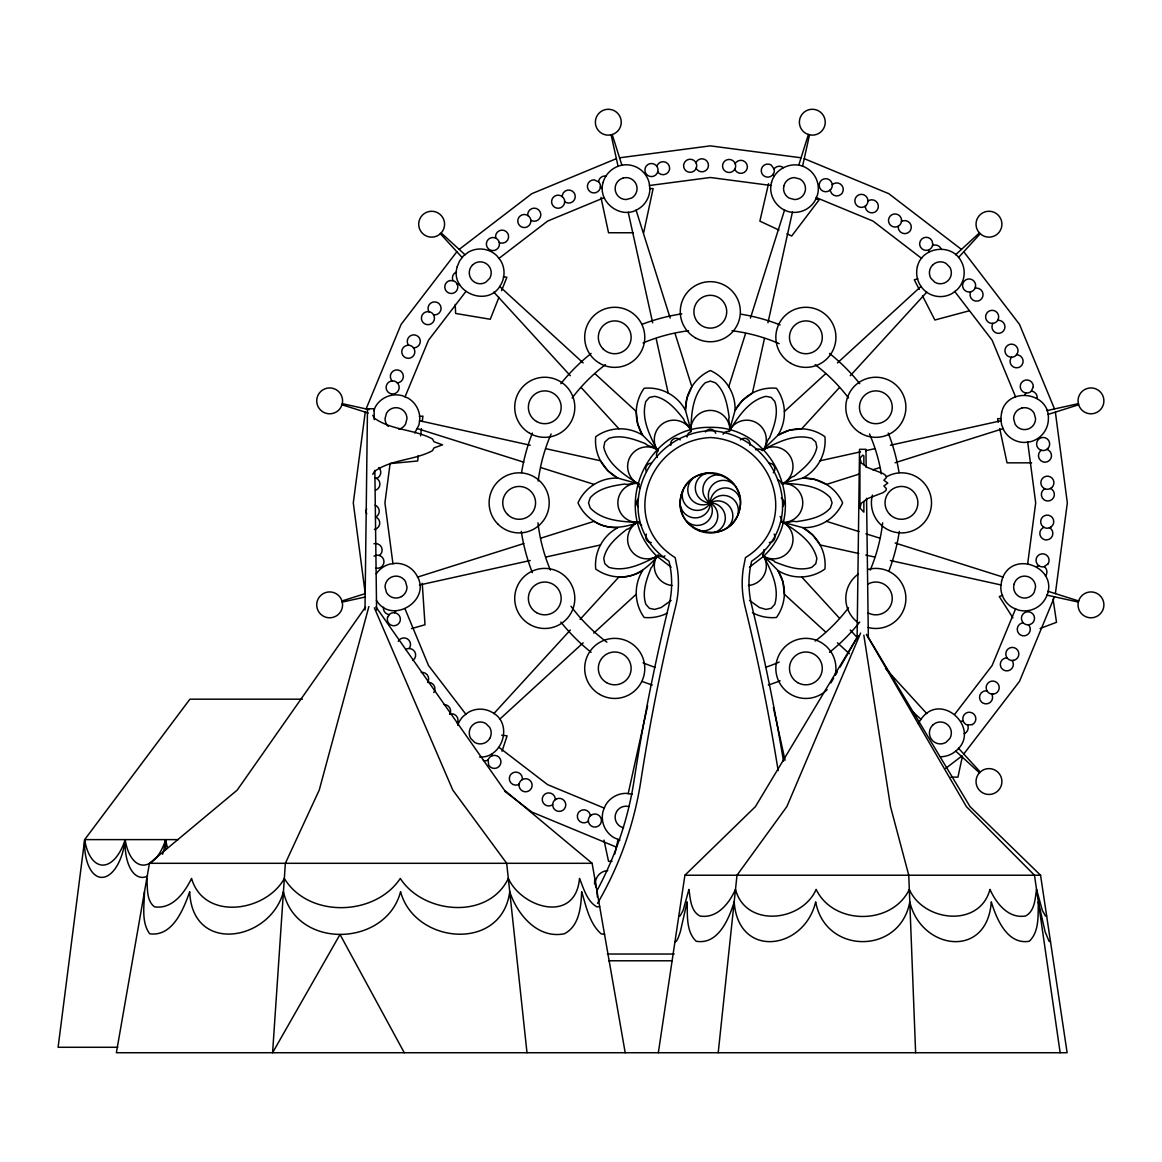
<?xml version="1.0" encoding="UTF-8"?>
<svg xmlns="http://www.w3.org/2000/svg" width="1162" height="1162" viewBox="0 0 1162 1162"><rect width="100%" height="100%" fill="white"/><g stroke="black" fill="none" stroke-linecap="round" stroke-linejoin="round"><path stroke-width="1.5" d="M364.984 610.006L367.482 408.763L374.091 408.763L374.222 419.642M857.106 637.88L859.531 449.302L865.937 449.302L866.169 467.429M685.565 409.053L686.945 398.116L691.855 386.728L675.064 333.538M594.552 883.861L594.77 878.443M690.94 431.727C691.187 414.907 692.305 395.095 705.247 382.763L710.316 381.092L715.371 382.763C725.19 391.318 727.31 405.102 729.184 417.303C727.049 419.903 733.745 432.584 727.935 431.422A5.65 5.65 0 0 0 723.04 434.239M144.495 891.69C144.349 905.503 141.052 921.815 149.651 933.769C172.572 937.066 183.538 909.236 189.696 891.69C192.108 954.917 270.325 941.104 283.441 891.69C296.005 950.037 386.075 947.219 400.585 891.69C414.5 944.198 501.795 952.404 509.74 891.69C517.148 914.523 537.774 939.187 564.325 933.769C579.388 926.099 581.015 906.68 581.668 891.69C586.171 906.273 589.265 923.078 601.03 933.769L604.56 934.466M562.19 196.799L562.35 195.1A6.551 6.551 0 0 1 574.289 193.124L574.987 194.679A6.551 6.551 0 0 1 565.647 202.348L564.63 201.622M522.261 779.644L522.392 778.409A6.551 6.551 0 0 0 511.062 774.153L510.074 775.533A6.551 6.551 0 0 0 517.744 784.887L519.298 784.176M898.357 226.096L898.226 227.331A6.551 6.551 0 0 0 909.556 231.587L910.543 230.192A6.551 6.551 0 0 0 902.874 220.853L901.32 221.55M718.203 1052.728L736.998 875.233L786.848 806.631L860.606 633.058M418.291 455.606L417.666 460.98L389.691 463.623M420.6 435.852L421.443 428.676M422.285 421.501L422.91 416.112L419.322 416.446M302.381 699.19L189.914 699.19L84.666 839.618L58.1 1047.282L117.783 1047.282M365.246 412.118L353.292 502.87L365.246 593.622L341.991 600.972A12.942 12.942 0 0 0 320.901 595.322A12.942 12.942 0 0 0 324.706 616.819A12.942 12.942 0 0 0 342.572 604.298L341.991 600.972M390.112 463.507L384.927 502.87L392.945 563.686M748.473 585.488A19.536 19.536 0 0 0 763.695 556.249C810.916 511.28 775.504 425.786 710.316 427.369C645.128 425.786 609.701 511.28 656.922 556.249A19.536 19.536 0 0 0 672.144 585.488M1027.687 563.686L1035.691 502.87L1027.687 442.054M1055.372 593.622L1067.326 502.87L1055.372 412.118M658.346 1052.728L684.912 875.233L755.416 806.631L858.064 635.817M365.609 606.913L237.208 790.087L149.448 863.308L116.374 1052.728L1067.123 1052.728L1040.556 875.233L970.038 806.631L867.404 635.817M643.661 232.763L653.117 188.578L649.514 188.578M962.485 755.925L957.953 777.131L950.923 777.131M383.504 607.232L383.431 607.595A6.551 6.551 0 0 0 387.745 614.291L389.241 614.611M598.561 181.795L598.88 180.313A6.551 6.551 0 0 1 605.576 175.985L605.954 176.072M491.758 755.954L491.976 753.63M928.859 249.772L928.641 252.11M1037.114 398.508L1037.187 398.13A6.551 6.551 0 0 0 1032.873 391.434L1031.377 391.115M614.872 853.881L618.082 839.385M628.192 793.631L647.626 705.784M764.451 338.592L752.41 393.061L742.445 400.469L735.778 409.256M767.951 322.789L792.426 212.109M802.535 166.355L809.507 134.836A12.942 12.942 0 0 0 824.947 119.395A12.942 12.942 0 0 0 804.424 111.944A12.942 12.942 0 0 0 806.341 133.688L809.507 134.836M768.532 183.712L759.875 221.129L778.961 230.076M729.111 431.567L735.081 410.447A42.181 42.181 0 0 1 776.477 388.268A42.181 42.181 0 0 1 777.974 435.213L762.243 450.522M368.891 606.52L319.23 790.087L285.358 863.308L272.591 1052.728L340.016 934.466L404.274 1052.728M863.86 501.592L863.86 512.151L859.924 508.012L861.245 503.291L867.68 498.571L883.062 492.644L885.822 490.625L886.403 488.606L883.875 485.948L887.783 483.087L883.875 480.226L886.403 477.582L885.822 475.548L883.062 473.53L867.68 467.603L861.245 462.883L859.924 458.177L862.872 455.054M728.763 386.728L745.554 333.538M750.434 318.097L784.582 210.002M798.686 165.324L808.432 134.458M502.028 751.262L507.097 735.822L501.723 735.241M342.282 403.664L341.134 406.845A12.942 12.942 0 0 1 319.39 408.748A12.942 12.942 0 0 1 326.842 388.239A12.942 12.942 0 0 1 342.282 403.664L369.182 409.62M1078.336 602.076L1079.483 598.895A12.942 12.942 0 0 1 1101.227 596.977A12.942 12.942 0 0 1 1093.776 617.501A12.942 12.942 0 0 1 1078.336 602.076L1046.817 595.104M498.905 297.414L490.262 319.26L455.62 313.464L455.213 304.444M501.563 290.689L506.879 277.253L503.32 276.658M366.103 408.937L401.122 324.358L456.855 251.747M373.801 410.636L375.413 406.758A23.806 23.806 0 0 1 402.183 395.661L407.92 398.043A23.806 23.806 0 0 1 419.816 418.654L419.003 424.813L414.732 433.019M405.044 396.852L428.531 340.175L465.86 291.517M656.82 166.369L657.431 164.917A6.551 6.551 0 0 1 669.632 168.199L669.414 169.884A6.551 6.551 0 0 1 658.462 172.818L657.707 171.831M449.926 713.947L450.406 712.785A6.551 6.551 0 0 0 444.087 704.55M970.691 291.793L970.212 292.94A6.551 6.551 0 0 0 978.23 300.958L979.813 300.304A6.551 6.551 0 0 0 976.545 288.089L974.976 288.292M1015.573 608.888L992.101 665.55L954.757 714.223M1054.515 596.803L1019.495 681.368L963.763 753.993M664.969 555.93A5.65 5.65 0 0 1 659.319 555.93C654.874 552.023 654.337 566.344 651.185 567.535C646.697 579.039 641.642 592.039 645.883 604.356L649.427 608.322L654.642 609.411L661.163 607.537L671.128 600.434M755.649 449.81A5.65 5.65 0 0 1 761.299 449.81C765.758 453.717 766.281 439.396 769.433 438.205C773.921 426.701 778.976 413.701 774.749 401.384L771.19 397.419L765.976 396.329C749.083 400.265 738.712 416.272 729.852 429.94A19.536 19.536 0 0 0 710.316 410.404A19.536 19.536 0 0 0 690.765 429.94A19.536 19.536 0 0 0 664.083 422.794A19.536 19.536 0 0 0 656.922 449.491L657.968 450.943M596.716 891.138C615.221 856.844 628.003 819.471 634.002 780.966A2053.109 2053.109 0 0 1 668.992 605.155A92.263 92.263 0 0 0 668.992 561.202C609.222 521.549 642.978 433.673 710.316 430.666C777.639 433.687 811.396 521.535 751.64 561.202A92.263 92.263 0 0 0 751.625 605.155A2053.109 2053.109 0 0 1 783.508 761.313M395.85 610.863L394.499 612.781M1024.768 394.877L1026.119 392.959M695.922 162.738L696.677 161.387A6.551 6.551 0 0 1 708.021 167.691L707.193 169.187A6.551 6.551 0 0 1 696.808 169.347L696.154 168.287M992.987 323.326L992.392 324.416A6.551 6.551 0 0 0 997.722 333.32L999.436 333.291A6.551 6.551 0 0 0 999.218 320.32L997.664 320.334M372.784 474.372L374.44 471.423C391.652 459.179 414.253 460.428 432.438 450.711L434.022 447.878L442.577 444.828L434.022 441.778L432.438 438.945C414.253 429.214 391.652 430.477 374.44 418.233L372.784 415.284M597.529 903.339C619.302 866.082 633.973 824.715 640.669 782.084A2048.04 2048.04 0 0 1 675.601 606.593A98.639 98.639 0 0 0 677.388 568.959L675.18 557.629C618.62 522.348 647.539 440.819 710.316 437.537C773.079 440.819 801.998 522.348 745.438 557.629L743.23 568.959A98.639 98.639 0 0 0 745.016 606.593A2048.04 2048.04 0 0 1 778.148 770.58M830.903 682.878L833.633 678.187M835.449 675.049L837.279 671.912M839.995 667.22L858.181 635.89M735.067 163.74L736.069 162.346A6.551 6.551 0 0 1 747.384 166.602L747.224 168.316A6.551 6.551 0 0 1 735.285 170.277L734.776 169.144M409.068 648.541L409.794 647.524A6.551 6.551 0 0 0 402.125 638.185L400.556 638.897A6.551 6.551 0 0 0 398.246 641.366M1011.55 357.199L1010.824 358.201A6.551 6.551 0 0 0 1018.493 367.555L1020.062 366.843A6.551 6.551 0 0 0 1018.086 354.918L1016.387 354.744M774.066 168.94L775.083 167.807A6.551 6.551 0 0 1 783.043 167.415L783.333 167.677M1045.509 575.887L1045.771 575.611A6.551 6.551 0 0 0 1045.364 567.652L1044.246 566.62M493.806 713.628L570.353 630.007M580.07 619.39L618.954 576.918C635.411 578.255 648.512 567.027 658.375 555.218M839.327 387.672L801.664 428.822L789.347 430.245L777.974 435.213A42.181 42.181 0 0 1 824.918 436.709A42.181 42.181 0 0 1 802.739 478.105L781.46 483.494M850.264 375.733L926.811 292.112M958.447 257.557L980.234 233.751A12.942 12.942 0 0 0 1001.324 228.086A12.942 12.942 0 0 0 987.279 211.368A12.942 12.942 0 0 0 978.055 231.165L980.234 233.751M784.365 411.508L825.499 373.844M837.453 362.907L921.059 286.375M955.614 254.739L979.493 232.879M499.558 719.365L583.164 642.818M593.782 633.101L636.253 594.232M441.197 232.937L438.611 235.116A12.942 12.942 0 0 1 418.814 225.893A12.942 12.942 0 0 1 435.532 211.862A12.942 12.942 0 0 1 441.197 232.937L465.003 254.739M979.421 772.788L982.021 770.624A12.942 12.942 0 0 1 1001.804 779.833A12.942 12.942 0 0 1 985.086 793.878A12.942 12.942 0 0 1 979.421 772.788L955.614 751.001M459.179 249.409L531.804 193.691L616.368 158.657M498.948 258.429L547.622 221.085L604.298 197.613M832.239 184.714L833.488 183.756A6.551 6.551 0 0 1 842.421 192.689L841.39 194.054A6.551 6.551 0 0 1 830.438 191.12L830.264 189.871M379.262 555.48L380.264 554.71A6.551 6.551 0 0 0 377.33 543.758L375.631 543.54A6.551 6.551 0 0 0 373.946 543.758M749.475 567.158L763.695 556.249A19.536 19.536 0 0 0 790.378 549.103A19.536 19.536 0 0 0 783.232 522.406L781.605 521.665M1041.355 450.26L1040.353 451.016A6.551 6.551 0 0 0 1043.287 461.968L1044.987 462.2A6.551 6.551 0 0 0 1048.255 449.984L1046.802 449.374M588.379 821.026L587.13 821.984A6.551 6.551 0 0 1 578.197 813.037L579.228 811.686A6.551 6.551 0 0 1 590.18 814.62L590.354 815.855M945.766 768.343L961.439 756.331M641.685 525.398A5.65 5.65 0 0 1 639.623 523.321C637.72 517.715 630.094 529.857 626.768 529.306C617.138 537.033 606.259 545.762 603.761 558.544L604.85 563.759L608.83 567.303C625.432 572.343 642.412 563.672 656.922 556.249L671.142 567.158M777.567 479.775A5.65 5.65 0 0 1 781.009 482.404C782.897 488.025 790.523 475.883 793.849 476.435C803.479 468.707 814.359 459.978 816.857 447.196L815.768 441.981L811.802 438.437C795.186 433.397 778.206 442.068 763.695 449.491A19.536 19.536 0 0 0 756.535 422.794A19.536 19.536 0 0 0 729.852 429.94M1036.635 566.577L1038.77 565.589M867.912 201.113L869.234 200.314A6.551 6.551 0 0 1 875.916 211.44L874.449 212.326A6.551 6.551 0 0 1 865.37 207.286L865.341 206.037M375.718 517.017L376.793 516.378A6.551 6.551 0 0 0 376.619 505.993L375.123 505.165M1044.899 488.723L1043.825 489.362A6.551 6.551 0 0 0 1043.999 499.747L1045.495 500.575A6.551 6.551 0 0 0 1051.784 489.231L1050.433 488.476M552.705 804.627L551.384 805.426A6.551 6.551 0 0 1 544.702 794.285L546.169 793.414A6.551 6.551 0 0 1 555.247 798.454L555.276 799.703M376.59 478.41L377.723 477.887A6.551 6.551 0 0 0 378.739 467.56M1044.028 527.33L1042.895 527.838A6.551 6.551 0 0 0 1044.87 539.778L1046.57 539.938A6.551 6.551 0 0 0 1050.826 528.623L1049.431 527.621M674.933 941.903L676.4 941.249L678.216 937.85L680.307 931.851L687.12 901.828C687.613 914.973 685.827 931.328 696.169 941.249C718.131 945.098 729.01 918.851 734.181 901.828C738.16 959.507 804.38 950.095 815.68 901.828C825.209 954.873 900.245 954.873 909.788 901.828C921.074 950.095 987.293 959.507 991.288 901.828C996.459 918.851 1007.338 945.098 1029.3 941.249C1039.641 931.328 1037.855 914.973 1038.334 901.828L1045.146 931.851L1049.068 941.249L1050.535 941.903M1002.675 595.278L999.291 596.542L1012.915 617.864M1040.077 628.468L1056.519 622.309L1053.077 599.069M456.535 272.024L456.172 272.14A6.551 6.551 0 0 0 452.526 279.243L452.991 280.681M932.49 245.56L933.943 245.095A6.551 6.551 0 0 1 941.031 248.726L941.147 249.089M488.127 760.18L486.675 760.645A6.551 6.551 0 0 1 483.305 760.369M964.082 733.701L964.445 733.585A6.551 6.551 0 0 0 968.091 726.497L967.626 725.044M417.434 577.136L523.815 543.54M540.969 538.122L594.16 521.317C607.755 530.7 624.706 527.533 639.173 522.232M859.052 474.125L826.458 484.423L815.07 479.499L804.119 478.119M872.778 469.782L879.649 467.618M895.089 462.737L1003.184 428.604M1047.848 414.485L1078.626 404.768A12.942 12.942 0 0 0 1099.717 410.404A12.942 12.942 0 0 0 1095.911 388.907A12.942 12.942 0 0 0 1078.045 401.442L1078.626 404.768M411.493 628.613L425.002 624.764L422.242 583.295M917.777 278.851L914.291 279.781L919.229 289.44M968.788 310.922L934.858 320.015L922.512 295.874M820.125 460.777L860.519 451.844M865.792 450.667L874.579 448.721M890.397 445.235L1001.078 420.746M1046.817 410.636L1078.438 403.65M342.194 602.09L365.013 597.05M419.54 584.98L530.221 560.505M546.038 557.005L600.507 544.963M612.214 134.545L608.888 135.141A12.942 12.942 0 0 1 596.353 117.26A12.942 12.942 0 0 1 617.85 113.455A12.942 12.942 0 0 1 612.214 134.545L621.931 165.324M449.592 714.005L451.277 713.715A6.551 6.551 0 0 1 457.291 723.33M619.549 157.8L710.316 145.86L801.068 157.8M649.485 185.499L710.316 177.495L771.132 185.499M397.317 382.908L398.551 382.748A6.551 6.551 0 0 0 401.486 371.796L400.135 370.751A6.551 6.551 0 0 0 391.202 379.698L392.146 380.933M1023.301 622.832L1022.066 622.992A6.551 6.551 0 0 0 1019.132 633.944L1020.483 634.989A6.551 6.551 0 0 0 1029.43 626.042L1028.472 624.793M1046.642 915.917L1045.466 916.005L1042.343 910.442L1036.548 889.424C1035.081 898.589 1034.892 911.153 1025.509 916.005C1008.384 918.895 996.255 903.353 989.966 889.424C979.668 928.133 923.587 921.887 909.309 889.424C892.067 925.475 833.401 925.475 816.16 889.424C801.882 921.887 745.801 928.133 735.488 889.424C729.213 903.353 717.085 918.895 699.945 916.005C690.577 911.153 690.388 898.589 688.921 889.424L683.125 910.442L680.002 916.005L678.826 915.917M639.623 488.069A5.65 5.65 0 0 1 638.853 485.237C640.03 479.427 627.349 486.137 624.749 483.988C612.534 485.876 598.764 487.982 590.209 497.815L588.538 502.87L590.209 507.925C602.061 520.605 621.118 521.578 637.386 522.406A19.536 19.536 0 0 0 630.24 549.103A19.536 19.536 0 0 0 656.922 556.249M780.109 516.494A5.65 5.65 0 0 1 781.765 520.503C780.588 526.313 793.268 519.603 795.868 521.738C808.084 519.864 821.868 517.744 830.409 507.925L832.079 502.87L830.409 497.815C818.556 485.135 799.5 484.162 783.232 483.334A19.536 19.536 0 0 0 790.378 456.637A19.536 19.536 0 0 0 763.695 449.491M427.631 682.414L428.981 682.341A6.551 6.551 0 0 1 433.847 692.581M459.556 284.53L457.218 284.327M961.061 721.21L963.4 721.413M599.708 906.723L596.76 906.825C586.766 900.986 583.745 888.436 579.504 878.443C575.597 923.79 522.217 908.597 508.317 878.443C488.33 920.13 423.288 914.189 400.28 878.443C375.108 916.382 308.54 918.387 284.327 878.443C266.127 911.894 204.076 921.408 191.556 878.443C184.584 892.634 172.426 909.556 154.473 906.825C146.107 900.419 147.763 887.826 146.804 878.443M413.483 347.83L414.718 347.801A6.551 6.551 0 0 0 419.772 338.723L418.886 337.27A6.551 6.551 0 0 0 407.76 343.937L408.559 345.274M1007.149 657.91L1005.9 657.924A6.551 6.551 0 0 0 1000.845 667.003L1001.731 668.47A6.551 6.551 0 0 0 1012.857 661.803L1012.058 660.466M421.269 672.449L422.895 672.42A6.551 6.551 0 0 1 428.226 681.324M633.116 232.763L608.539 232.763L600.972 197.409M1001.179 418.654L997.577 418.654L998.347 422.184M1031.624 462.839L1007.033 462.839L999.712 428.589M167.255 846.807A44.868 22.339 -83.8 0 1 165.687 839.618A44.868 22.339 -83.8 0 1 143.362 865.094A44.868 22.339 -83.8 0 1 125.176 839.618A40.597 20.204 -83.8 0 1 101.849 877.383A40.597 20.204 -83.8 0 1 84.666 839.618L178.018 839.618M612.04 861.332L608.539 861.332L603.993 840.126M149.448 863.308L592.126 863.308L625.2 1052.728M684.912 875.233L1040.556 875.233M607.377 954.031L674.192 954.031M608.714 960.785L672.333 960.785M433.528 314.829L434.777 314.946A6.551 6.551 0 0 0 439.033 303.631L437.638 302.628A6.551 6.551 0 0 0 428.299 310.312L428.996 311.866M987.09 690.911L985.841 690.794A6.551 6.551 0 0 0 981.585 702.109L982.979 703.112A6.551 6.551 0 0 0 992.333 695.428L991.622 693.874M632.259 794.169L626.1 793.356A23.806 23.806 0 0 0 605.489 805.251L603.107 811.003A23.806 23.806 0 0 0 614.19 837.773L619.942 840.155M628.933 806.559L626.1 806.181A10.966 10.966 0 0 0 616.586 811.672L615.497 814.315A10.966 10.966 0 0 0 620.61 826.661L623.587 827.809M419.54 420.746L530.221 445.235M546.038 448.721L600.507 460.777L607.9 470.726L616.688 477.393M858.776 553.504L820.125 544.963L812.717 534.999L803.93 528.347M865.792 555.058L874.579 557.005M890.397 560.505L1001.078 584.98M666.988 613.304A42.181 42.181 0 0 1 644.14 617.472A42.181 42.181 0 0 1 642.644 570.527A42.181 42.181 0 0 1 595.714 569.031A42.181 42.181 0 0 1 617.879 527.635A42.181 42.181 0 0 1 577.979 502.87A42.181 42.181 0 0 1 617.879 478.105L639.013 484.075M783.232 483.334A19.536 19.536 0 0 1 802.768 502.87A19.536 19.536 0 0 1 783.232 522.406L802.739 527.635A42.181 42.181 0 0 1 824.918 569.031A42.181 42.181 0 0 1 777.974 570.527L762.65 554.797M826.458 521.317L859.052 531.615M865.922 533.779L879.649 538.122M895.089 542.988L1003.184 577.136M1047.848 591.24L1078.728 601.001M341.889 404.739L368.252 413.062M417.434 428.604L523.815 462.2M540.969 467.618L594.16 484.423M804.249 158.657L888.814 193.691L961.439 249.409M816.32 197.613L872.996 221.085L921.669 258.429M499.224 242.48L500.386 242.96A6.551 6.551 0 0 0 508.404 234.942L507.75 233.373A6.551 6.551 0 0 0 495.535 236.641L495.738 238.195M604.298 808.127L547.622 784.655L498.948 747.311M616.368 847.083L531.804 812.049L504.744 791.293M815.724 198.513L818.992 200.038L791.685 236.031L786.921 233.794M657.242 457.523A5.65 5.65 0 0 1 657.242 451.873C661.163 447.428 646.827 446.891 645.651 443.739C634.132 439.265 621.147 434.21 608.83 438.437L604.85 441.981L603.761 447.196C607.697 464.103 623.718 474.474 637.386 483.334A19.536 19.536 0 0 0 617.85 502.87A19.536 19.536 0 0 0 637.386 522.406M763.942 549.568A5.65 5.65 0 0 1 763.376 553.867C759.454 558.312 773.79 558.849 774.967 562.001C786.485 566.475 799.471 571.53 811.802 567.303L815.768 563.759L816.857 558.544C812.921 541.637 796.914 531.266 783.232 522.406M375.413 516.858L376.938 517.627A6.551 6.551 0 0 1 374.411 529.465M602.323 188.404L600.405 187.053M530.758 220.184L531.862 220.795A6.551 6.551 0 0 0 540.766 215.449L540.737 213.735A6.551 6.551 0 0 0 527.751 213.953L527.78 215.507M592.126 863.308L504.366 790.087L375.965 606.913M499.558 286.375L583.164 362.907M595.118 373.844L636.253 411.508L637.691 423.839L641.976 433.992M825.499 631.896L784.365 594.232L782.927 581.901L777.974 570.527A42.181 42.181 0 0 1 776.477 617.472A42.181 42.181 0 0 1 752.41 612.679M837.453 642.818L849.393 653.756M911.778 710.868L921.059 719.365M749.49 600.434L759.469 607.537L765.976 609.411L771.19 608.322L774.749 604.356C779.789 587.74 771.103 570.76 763.695 556.249M617.879 478.105A42.181 42.181 0 0 1 595.714 436.709A42.181 42.181 0 0 1 642.644 435.213L656.922 449.491A19.536 19.536 0 0 0 630.24 456.637A19.536 19.536 0 0 0 637.386 483.334M801.664 576.918L839.327 618.068M850.264 630.007L857.556 637.967M885.502 668.499L926.811 713.628M958.447 748.183L980.307 772.062M440.311 233.678L462.171 257.557M493.806 292.112L570.353 375.733M581.29 387.672L618.954 428.822M963.763 251.747L1019.495 324.358L1054.515 408.937M954.757 291.517L992.101 340.175L1015.573 396.852M465.86 714.223L428.531 665.55L405.044 608.888M376.357 600.217C391.507 625.664 432.54 600.158 416.635 575.175A23.806 23.806 0 0 0 396.024 563.279L389.866 564.093A23.806 23.806 0 0 0 376.227 573.868M687.032 437.072A5.65 5.65 0 0 1 689.85 432.177C695.472 430.274 683.329 422.648 683.866 419.337C676.139 409.692 667.424 398.813 654.642 396.329L649.427 397.419L645.883 401.384C640.828 417.986 649.514 434.98 656.922 449.491M774.023 176.537L773.035 174.416M866.373 634.321L966.392 806.631L1034.485 875.233L1060.151 1052.728M374.353 607.813L452.802 790.087L506.69 863.308L526.996 1052.728M479.586 757.014C502.26 758.554 513.836 723.606 492.136 712.335A23.806 23.806 0 0 0 468.33 712.335L463.406 716.112A23.806 23.806 0 0 0 457.697 725.306M636.035 210.002L670.183 318.097M642.644 435.213A42.181 42.181 0 0 1 644.14 388.268A42.181 42.181 0 0 1 685.536 410.447L690.765 429.94M773.384 707.542L785.047 760.253M611.081 134.748L618.082 166.355M628.192 212.109L652.666 322.789M656.167 338.592L668.208 393.061M863.845 635.207L890.513 806.631L908.757 875.233L915.627 1052.728M597.079 891.69L597.384 896.991M866.562 498.251L868.348 637.88M374.861 470.407L376.59 610.006M863.86 455.78L863.86 464.597M859.924 458.177L859.924 508.012M84.666 839.618A44.868 22.339 -83.8 0 0 102.852 865.094A44.868 22.339 -83.8 0 0 125.176 839.618A40.597 20.204 -83.8 0 0 147.501 876.119M162.593 854.244A40.597 20.204 -83.8 0 0 165.687 839.618A40.597 20.204 -83.8 0 0 165.846 849.538M733.977 484.714A15.048 15.048 0 0 0 710.316 502.87A15.048 15.048 0 0 1 686.64 521.026M739.874 498.977A15.048 15.048 0 0 0 710.316 502.87A15.048 15.048 0 0 1 680.743 506.763M737.87 514.287A15.048 15.048 0 0 0 710.316 502.87A15.048 15.048 0 0 1 682.748 491.453M692.16 479.209A15.048 15.048 0 0 0 710.316 502.87A15.048 15.048 0 0 1 728.472 526.531M706.423 473.297A15.048 15.048 0 0 0 710.316 502.87A15.048 15.048 0 0 1 714.209 532.443M698.899 530.424A15.048 15.048 0 0 0 710.316 502.87A15.048 15.048 0 0 1 721.718 475.316M685.536 410.447A42.181 42.181 0 0 1 710.316 370.533A42.181 42.181 0 0 1 735.081 410.447M670.794 445.337A5.65 5.65 0 0 1 680.249 439.875M646.421 471.641A5.65 5.65 0 0 1 651.316 463.159M638.199 506.864A5.65 5.65 0 0 1 638.199 498.876M398.856 429.257A10.966 10.966 0 0 0 405.523 424.145L406.99 418.654A10.966 10.966 0 0 0 401.5 409.155L398.856 408.051A10.966 10.966 0 0 0 386.51 413.164L385.043 418.654A10.966 10.966 0 0 0 388.253 426.41M651.316 542.581A5.65 5.65 0 0 1 646.421 534.099M366.727 513.851A6.551 6.551 0 0 1 366.64 508.84M376.009 568.116A6.551 6.551 0 0 0 380.555 555.959L378.957 555.363A6.551 6.551 0 0 0 374.019 556.191M375.529 490.277A6.551 6.551 0 0 0 377.708 479.151L376.285 478.207A6.551 6.551 0 0 0 374.672 477.655M412.8 660.481A6.551 6.551 0 0 0 410.404 648.628L408.704 648.527A6.551 6.551 0 0 0 405.494 649.616M595.975 887.434A12.942 12.942 0 0 1 607.741 870.599M827.126 689.662A30.052 30.052 0 0 1 778.874 681.571A30.052 30.052 0 0 1 802.23 638.577A30.052 30.052 0 0 1 835.275 674.657M802.739 527.635A42.181 42.181 0 0 0 842.639 502.87A42.181 42.181 0 0 0 802.739 478.105M774.197 534.099A5.65 5.65 0 0 1 769.302 542.581M940.392 756.752A23.806 23.806 0 0 0 952.288 753.557C986.088 732.656 940.683 687.25 919.781 721.05A23.806 23.806 0 0 0 918.401 723.839M868.072 569.424A30.052 30.052 0 0 1 905.895 598.445A30.052 30.052 0 0 1 868.072 627.465M858.195 622.759A30.052 30.052 0 0 1 858.195 574.13M867.651 584.225A16.413 16.413 0 0 1 892.256 598.445A16.413 16.413 0 0 1 867.651 612.65M781.256 497.975A5.65 5.65 0 0 1 782.418 506.864M886.432 476.841A30.052 30.052 0 0 1 930.486 495.085A30.052 30.052 0 0 1 901.465 532.922A30.052 30.052 0 0 1 872.43 495.085M769.302 463.159A5.65 5.65 0 0 1 773.296 472.803M740.368 439.875A5.65 5.65 0 0 1 749.824 445.337M705.421 431.93A5.65 5.65 0 0 1 715.763 433.281M899.315 531.383A191.149 191.149 0 0 1 888.901 571.007M859.749 622.062A191.149 191.149 0 0 1 829.508 652.303M780.123 680.816A191.149 191.149 0 0 1 768.3 685.014M652.318 685.014A191.149 191.149 0 0 1 642.165 681.455M591.109 652.303A191.149 191.149 0 0 1 560.868 622.062M532.37 572.677A191.149 191.149 0 0 1 521.302 531.383M521.578 472.585A191.149 191.149 0 0 1 532.37 433.048M560.868 383.678A191.149 191.149 0 0 1 591.109 353.437M642.165 324.271A191.149 191.149 0 0 1 681.803 313.856M740.601 314.132A191.149 191.149 0 0 1 780.123 324.924M829.508 353.437A191.149 191.149 0 0 1 859.749 383.678M888.247 433.048A191.149 191.149 0 0 1 899.039 472.585M882.655 522.798A173.487 173.487 0 0 1 870.236 570.106M848.507 607.755A173.487 173.487 0 0 1 815.201 641.061M779.223 662.079A173.487 173.487 0 0 1 765.598 667.308M655.019 667.308A173.487 173.487 0 0 1 643.08 662.805M606.884 642.165A173.487 173.487 0 0 1 571.021 606.288M550.381 570.106A173.487 173.487 0 0 1 537.962 522.798M538.18 481.126A173.487 173.487 0 0 1 551.093 433.949M572.111 397.985A173.487 173.487 0 0 1 605.417 364.679M643.08 342.935A173.487 173.487 0 0 1 688.572 330.749M732.045 330.749A173.487 173.487 0 0 1 779.223 343.647M815.201 364.679A173.487 173.487 0 0 1 848.507 397.985M869.525 433.949A173.487 173.487 0 0 1 881.362 473.907M519.167 783.987L519.051 785.686A6.551 6.551 0 0 0 526.604 791.714A6.551 6.551 0 0 0 531.935 783.667A6.551 6.551 0 0 0 523.466 779.048L521.941 779.804A6.551 6.551 0 0 0 519.167 783.987M564.659 201.258L564.543 202.972A6.551 6.551 0 0 1 556.308 207.998A6.551 6.551 0 0 1 552.023 199.356A6.551 6.551 0 0 1 561.014 195.826L562.437 196.77A6.551 6.551 0 0 1 564.659 201.258M901.567 220.054L901.451 221.753A6.551 6.551 0 0 1 898.676 225.922L897.151 226.692A6.551 6.551 0 0 1 888.683 222.073A6.551 6.551 0 0 1 894.014 214.026A6.551 6.551 0 0 1 901.567 220.054M457.247 266.635C449.157 292.199 488.49 308.496 500.851 284.69A23.806 23.806 0 0 0 500.851 260.884L497.06 255.96A23.806 23.806 0 0 0 468.33 252.183L463.406 255.96L459.615 260.884L457.247 266.635M603.107 182.419C597.065 201.854 620.784 220.054 637.996 209.189A23.806 23.806 0 0 0 649.892 188.578L649.079 182.419A23.806 23.806 0 0 0 626.1 164.772C615.569 164.83 605.881 172.266 603.107 182.419M681.252 495.085C670.764 532.704 729.649 548.479 739.366 510.655C749.868 473.036 690.969 457.247 681.252 495.085M771.539 182.419C767.356 196.901 779.441 212.661 794.517 212.385A23.806 23.806 0 0 0 815.128 200.474L817.511 194.737A23.806 23.806 0 0 0 806.428 167.967C793.501 160.182 775.17 167.778 771.539 182.419M783.929 185.731L783.551 188.578A10.966 10.966 0 0 0 789.042 198.077L794.517 199.544A10.966 10.966 0 0 0 804.031 194.069L805.121 191.41A10.966 10.966 0 0 0 800.008 179.079L794.517 177.597A10.966 10.966 0 0 0 783.929 185.731M917.399 266.635C914.726 276.803 919.403 288.089 928.482 293.405A23.806 23.806 0 0 0 952.288 293.405L957.212 289.614A23.806 23.806 0 0 0 961.003 260.884C951.518 242.873 921.887 246.78 917.399 266.635M1001.615 412.495L1000.802 418.654L1001.615 424.813L1003.983 430.55A23.806 23.806 0 0 0 1024.593 442.461L1030.767 441.647A23.806 23.806 0 0 0 1048.4 418.654C1049.606 391.87 1007.381 386.307 1001.615 412.495M1001.615 580.927L1000.802 587.086A23.806 23.806 0 0 0 1012.698 607.697L1018.435 610.065A23.806 23.806 0 0 0 1045.219 598.982C1062.562 568.45 1010.925 547.07 1001.615 580.927M1014.005 584.239L1013.627 587.086A10.966 10.966 0 0 0 1019.118 596.585L1021.761 597.675A10.966 10.966 0 0 0 1034.107 592.562L1035.574 587.086A10.966 10.966 0 0 0 1027.44 576.483L1024.593 576.105A10.966 10.966 0 0 0 1015.094 581.596L1014.005 584.239M387.585 617.269L387.28 618.939A6.551 6.551 0 0 0 399.336 622.774L400.062 621.234A6.551 6.551 0 0 0 395.806 613.013L394.121 612.708A6.551 6.551 0 0 0 389.415 614.407L387.585 617.269M488.171 759.919L488.592 764.901A6.551 6.551 0 0 0 500.953 762.199L500.807 760.5A6.551 6.551 0 0 0 493.008 755.503L491.41 756.084A6.551 6.551 0 0 0 488.171 759.919M600.463 186.675L600.158 188.36A6.551 6.551 0 0 1 591.937 192.616L590.398 191.89A6.551 6.551 0 0 1 594.232 179.834L598.764 181.969A6.551 6.551 0 0 1 600.463 186.675M932.752 244.136L932.447 245.821A6.551 6.551 0 0 1 929.208 249.641L927.61 250.222A6.551 6.551 0 0 1 919.81 245.24L919.665 243.526A6.551 6.551 0 0 1 932.026 240.825L932.752 244.136M1033.338 386.786L1031.202 391.318A6.551 6.551 0 0 1 1026.496 393.032L1024.811 392.727A6.551 6.551 0 0 1 1020.556 384.506L1021.282 382.952A6.551 6.551 0 0 1 1033.338 386.786M657.823 171.511L657.227 173.123A6.551 6.551 0 0 1 647.873 175.535A6.551 6.551 0 0 1 646.29 166.021A6.551 6.551 0 0 1 655.905 165.251L656.995 166.573A6.551 6.551 0 0 1 657.823 171.511M975.484 286.941L974.889 288.554A6.551 6.551 0 0 1 971.025 291.735L969.34 292.011A6.551 6.551 0 0 1 962.572 285.126A6.551 6.551 0 0 1 970.023 278.996A6.551 6.551 0 0 1 975.484 286.941M696.314 167.967L695.544 169.492A6.551 6.551 0 0 1 685.987 170.829A6.551 6.551 0 0 1 685.493 161.184A6.551 6.551 0 0 1 695.137 161.533L696.067 162.97A6.551 6.551 0 0 1 696.314 167.967M998.318 319.056L997.548 320.581A6.551 6.551 0 0 1 993.336 323.297L991.636 323.399A6.551 6.551 0 0 1 985.696 315.788A6.551 6.551 0 0 1 993.8 310.53A6.551 6.551 0 0 1 998.318 319.056M734.98 168.839L734.021 170.262A6.551 6.551 0 0 1 724.376 170.509A6.551 6.551 0 0 1 724.986 160.864A6.551 6.551 0 0 1 734.529 162.317L735.285 163.842A6.551 6.551 0 0 1 734.98 168.839M1017.346 353.568L1016.401 354.991A6.551 6.551 0 0 1 1011.913 357.213L1010.214 357.112A6.551 6.551 0 0 1 1005.188 348.876A6.551 6.551 0 0 1 1013.83 344.577A6.551 6.551 0 0 1 1017.346 353.568M472.469 265.038L470.726 267.304A10.966 10.966 0 0 0 472.469 280.55L474.75 282.293A10.966 10.966 0 0 0 485.716 282.293L489.739 278.284A10.966 10.966 0 0 0 489.739 267.304L487.996 265.038A10.966 10.966 0 0 0 474.75 263.295L472.469 265.038M489.739 738.436L487.996 740.702A10.966 10.966 0 0 1 474.75 742.445L470.726 738.436A10.966 10.966 0 0 1 472.469 725.19L474.75 723.447A10.966 10.966 0 0 1 485.716 723.447L489.739 727.456A10.966 10.966 0 0 1 489.739 738.436M932.621 265.038L930.878 267.304A10.966 10.966 0 0 0 930.878 278.284L934.902 282.293A10.966 10.966 0 0 0 945.868 282.293L948.148 280.55A10.966 10.966 0 0 0 949.891 267.304L945.868 263.295A10.966 10.966 0 0 0 932.621 265.038M932.621 725.19L930.878 727.456A10.966 10.966 0 0 0 930.878 738.436L932.621 740.702A10.966 10.966 0 0 0 945.868 742.445L949.891 738.436A10.966 10.966 0 0 0 948.148 725.19L945.868 723.447A10.966 10.966 0 0 0 934.902 723.447L932.621 725.19M773.282 174.126L772.178 175.433A6.551 6.551 0 0 1 762.926 174.997L761.952 173.603A6.551 6.551 0 0 1 771.292 165.077L774.153 169.187A6.551 6.551 0 0 1 773.282 174.126M1048.095 563.861L1043.984 566.722A6.551 6.551 0 0 1 1039.06 565.836L1037.753 564.732A6.551 6.551 0 0 1 1038.174 555.48L1039.583 554.506A6.551 6.551 0 0 1 1048.095 563.861M830.525 189.667L829.203 190.757A6.551 6.551 0 0 1 819.907 188.171A6.551 6.551 0 0 1 823.292 179.137A6.551 6.551 0 0 1 831.992 183.291L832.282 184.976A6.551 6.551 0 0 1 830.525 189.667M591.414 814.983L590.093 816.073A6.551 6.551 0 0 0 588.335 820.764L588.626 822.449A6.551 6.551 0 0 0 597.326 826.603A6.551 6.551 0 0 0 600.71 817.569A6.551 6.551 0 0 0 591.414 814.983M1047.921 448.459L1046.599 449.549A6.551 6.551 0 0 1 1041.66 450.377L1040.063 449.781A6.551 6.551 0 0 1 1037.637 440.442A6.551 6.551 0 0 1 1047.165 438.844A6.551 6.551 0 0 1 1047.921 448.459M865.646 205.848L864.208 206.778A6.551 6.551 0 0 1 855.261 203.147A6.551 6.551 0 0 1 859.648 194.562A6.551 6.551 0 0 1 867.825 199.675L867.927 201.389A6.551 6.551 0 0 1 865.646 205.848M556.409 798.962L554.971 799.892A6.551 6.551 0 0 0 552.705 804.351L552.792 806.065A6.551 6.551 0 0 0 560.97 811.178A6.551 6.551 0 0 0 565.357 802.579A6.551 6.551 0 0 0 556.409 798.962M1051.639 487.691L1050.201 488.621A6.551 6.551 0 0 1 1045.204 488.882L1043.679 488.098A6.551 6.551 0 0 1 1042.343 478.541A6.551 6.551 0 0 1 1051.988 478.047A6.551 6.551 0 0 1 1051.639 487.691M1050.869 527.083L1049.33 527.853A6.551 6.551 0 0 1 1044.333 527.533L1042.91 526.589A6.551 6.551 0 0 1 1042.677 516.945A6.551 6.551 0 0 1 1052.307 517.54A6.551 6.551 0 0 1 1050.869 527.083M623.253 177.975L620.61 179.079A10.966 10.966 0 0 0 615.497 191.41L616.586 194.069A10.966 10.966 0 0 0 626.1 199.544L631.576 198.077A10.966 10.966 0 0 0 637.067 188.578L636.689 185.731A10.966 10.966 0 0 0 626.1 177.597L623.253 177.975M401.5 596.585L398.856 597.675A10.966 10.966 0 0 1 386.51 592.562L385.043 587.086A10.966 10.966 0 0 1 393.177 576.483L396.024 576.105A10.966 10.966 0 0 1 405.523 581.596L406.99 587.086A10.966 10.966 0 0 1 401.5 596.585M1021.761 408.051L1019.118 409.155A10.966 10.966 0 0 0 1013.627 418.654L1015.094 424.145A10.966 10.966 0 0 0 1024.593 429.62L1027.44 429.257A10.966 10.966 0 0 0 1035.574 418.654L1034.107 413.164A10.966 10.966 0 0 0 1021.761 408.051M449.883 280.579L448.271 281.16A6.551 6.551 0 0 0 450.972 293.507L452.672 293.361A6.551 6.551 0 0 0 457.668 285.576L457.087 283.964A6.551 6.551 0 0 0 453.267 280.739L449.883 280.579M972.347 724.58L967.365 725.001A6.551 6.551 0 0 1 963.53 721.776L962.949 720.164A6.551 6.551 0 0 1 967.946 712.364L969.645 712.233A6.551 6.551 0 0 1 972.347 724.58M392.407 380.889L390.722 381.18A6.551 6.551 0 0 0 386.568 389.895A6.551 6.551 0 0 0 395.617 393.264A6.551 6.551 0 0 0 398.188 383.968L397.099 382.647A6.551 6.551 0 0 0 392.407 380.889M1029.895 624.56L1028.21 624.836A6.551 6.551 0 0 1 1023.519 623.079L1022.429 621.772A6.551 6.551 0 0 1 1025 612.461A6.551 6.551 0 0 1 1034.049 615.845A6.551 6.551 0 0 1 1029.895 624.56M408.821 345.259L407.121 345.346A6.551 6.551 0 0 0 401.994 353.524A6.551 6.551 0 0 0 410.593 357.911A6.551 6.551 0 0 0 414.209 348.963L413.28 347.54A6.551 6.551 0 0 0 408.821 345.259M1013.496 660.394L1011.797 660.481A6.551 6.551 0 0 1 1007.338 658.2L1006.408 656.762A6.551 6.551 0 0 1 1010.025 647.815A6.551 6.551 0 0 1 1018.624 652.216A6.551 6.551 0 0 1 1013.496 660.394M429.199 311.721L427.485 311.619A6.551 6.551 0 0 0 421.472 319.158A6.551 6.551 0 0 0 429.504 324.503A6.551 6.551 0 0 0 434.123 316.02L433.368 314.495A6.551 6.551 0 0 0 429.199 311.721M993.132 694.121L991.418 694.019A6.551 6.551 0 0 1 987.25 691.245L986.494 689.705A6.551 6.551 0 0 1 991.113 681.237A6.551 6.551 0 0 1 999.146 686.582A6.551 6.551 0 0 1 993.132 694.121M495.985 238.283L494.387 237.687A6.551 6.551 0 0 0 486.428 243.163A6.551 6.551 0 0 0 492.572 250.6A6.551 6.551 0 0 0 499.457 243.846L499.181 242.161A6.551 6.551 0 0 0 495.985 238.283M528.027 215.624L526.502 214.854A6.551 6.551 0 0 0 517.976 219.371A6.551 6.551 0 0 0 523.22 227.476A6.551 6.551 0 0 0 530.831 221.535L530.743 219.836A6.551 6.551 0 0 0 528.027 215.624M695.268 528.913A30.081 30.081 0 0 0 740.397 502.87A30.081 30.081 0 0 0 695.268 476.812A30.081 30.081 0 0 0 695.268 528.913M599.708 363.343A30.052 30.052 0 0 0 644.779 337.329A30.052 30.052 0 0 0 599.708 311.3A30.052 30.052 0 0 0 599.708 363.343M603.136 348.934A16.413 16.413 0 0 0 630.588 341.57A16.413 16.413 0 0 0 610.486 321.467A16.413 16.413 0 0 0 603.136 348.934M529.741 433.31A30.052 30.052 0 0 0 574.812 407.296A30.052 30.052 0 0 0 529.741 381.267A30.052 30.052 0 0 0 529.741 433.31M536.568 421.501A16.413 16.413 0 0 0 561.173 407.296A16.413 16.413 0 0 0 536.568 393.076A16.413 16.413 0 0 0 536.568 421.501M497.917 524.12A30.052 30.052 0 0 0 548.188 510.641A30.052 30.052 0 0 0 511.382 473.849A30.052 30.052 0 0 0 497.917 524.12M507.562 514.475A16.413 16.413 0 0 0 535.014 507.111A16.413 16.413 0 0 0 514.911 487.009A16.413 16.413 0 0 0 507.562 514.475M529.741 624.459A30.052 30.052 0 0 0 574.812 598.445A30.052 30.052 0 0 0 529.741 572.416A30.052 30.052 0 0 0 529.741 624.459M536.568 612.65A16.413 16.413 0 0 0 561.173 598.445A16.413 16.413 0 0 0 536.568 584.225A16.413 16.413 0 0 0 536.568 612.65M599.708 694.426A30.052 30.052 0 0 0 644.779 668.411A30.052 30.052 0 0 0 599.708 642.383A30.052 30.052 0 0 0 599.708 694.426M606.535 682.617A16.413 16.413 0 0 0 631.14 668.411A16.413 16.413 0 0 0 606.535 654.191A16.413 16.413 0 0 0 606.535 682.617M797.684 682.617A16.413 16.413 0 0 0 822.289 668.411A16.413 16.413 0 0 0 797.684 654.191A16.413 16.413 0 0 0 797.684 682.617M889.86 514.475A16.413 16.413 0 0 0 917.312 507.111A16.413 16.413 0 0 0 897.209 487.009A16.413 16.413 0 0 0 889.86 514.475M860.824 433.31A30.052 30.052 0 0 0 905.895 407.296A30.052 30.052 0 0 0 860.824 381.267A30.052 30.052 0 0 0 860.824 433.31M867.651 421.501A16.413 16.413 0 0 0 892.256 407.296A16.413 16.413 0 0 0 867.651 393.076A16.413 16.413 0 0 0 867.651 421.501M790.857 363.343A30.052 30.052 0 0 0 835.928 337.329A30.052 30.052 0 0 0 790.857 311.3A30.052 30.052 0 0 0 790.857 363.343M794.285 348.934A16.413 16.413 0 0 0 821.737 341.57A16.413 16.413 0 0 0 801.635 321.467A16.413 16.413 0 0 0 794.285 348.934M695.283 337.735A30.052 30.052 0 0 0 740.354 311.721A30.052 30.052 0 0 0 695.283 285.692A30.052 30.052 0 0 0 695.283 337.735M698.711 323.326A16.413 16.413 0 0 0 726.163 315.962A16.413 16.413 0 0 0 706.06 295.86A16.413 16.413 0 0 0 698.711 323.326"/></g></svg>
